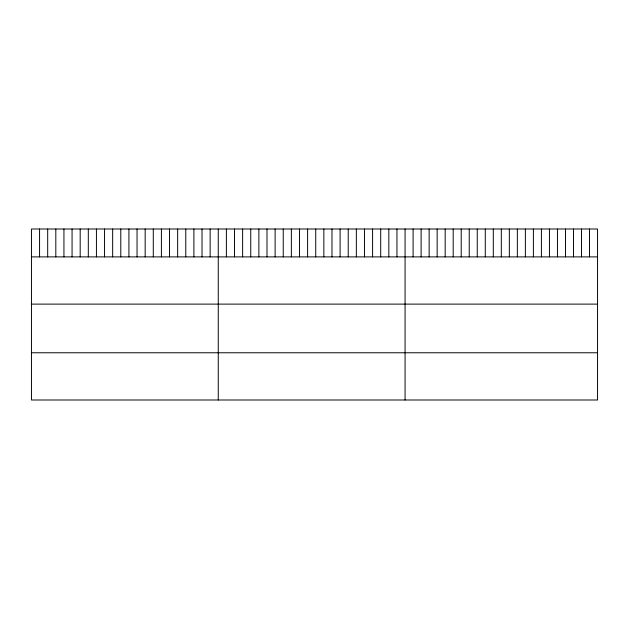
<?xml version="1.0" encoding="UTF-8"?>
<svg xmlns="http://www.w3.org/2000/svg" width="629" height="629" viewBox="0 0 629 629"><rect width="100%" height="100%" fill="white"/><g stroke="black" fill="none" stroke-linecap="round" stroke-linejoin="round"><path stroke-width="0.94" d="M597.55 256.891L597.55 399.997L31.45 399.997L31.45 229.003L597.55 229.003L597.55 256.891L31.45 256.891M31.45 304.114L597.55 304.114M31.45 352.767L597.55 352.767M589.53 229.003L589.53 256.891M581.51 229.003L581.51 256.891M573.491 229.003L573.491 256.891M565.471 229.003L565.471 256.891M557.451 229.003L557.451 256.891M549.431 229.003L549.431 256.891M541.412 229.003L541.412 256.891M533.392 229.003L533.392 256.891M525.372 229.003L525.372 256.891M517.352 229.003L517.352 256.891M509.333 229.003L509.333 256.891M501.313 229.003L501.313 256.891M493.293 229.003L493.293 256.891M485.274 229.003L485.274 256.891M477.254 229.003L477.254 256.891M469.234 229.003L469.234 256.891M461.214 229.003L461.214 256.891M453.195 229.003L453.195 256.891M445.175 229.003L445.175 256.891M437.155 229.003L437.155 256.891M429.135 229.003L429.135 256.891M421.115 229.003L421.115 256.891M413.096 229.003L413.096 256.891M405.076 229.003L405.076 399.997M396.954 229.003L396.954 256.891M388.832 229.003L388.832 256.891M380.71 229.003L380.71 256.891M372.588 229.003L372.588 256.891M364.466 229.003L364.466 256.891M356.344 229.003L356.344 256.891M348.222 229.003L348.222 256.891M340.1 229.003L340.1 256.891M331.978 229.003L331.978 256.891M323.856 229.003L323.856 256.891M315.734 229.003L315.734 256.891M307.605 229.003L307.605 256.891M299.483 229.003L299.483 256.891M291.361 229.003L291.361 256.891M283.239 229.003L283.239 256.891M275.117 229.003L275.117 256.891M266.995 229.003L266.995 256.891M258.873 229.003L258.873 256.891M250.751 229.003L250.751 256.891M242.629 229.003L242.629 256.891M234.507 229.003L234.507 256.891M226.385 229.003L226.385 256.891M218.263 229.003L218.263 399.997M210.141 229.003L210.141 256.891M202.019 229.003L202.019 256.891M193.897 229.003L193.897 256.891M185.775 229.003L185.775 256.891M177.653 229.003L177.653 256.891M169.531 229.003L169.531 256.891M161.409 229.003L161.409 256.891M153.287 229.003L153.287 256.891M145.165 229.003L145.165 256.891M137.043 229.003L137.043 256.891M128.921 229.003L128.921 256.891M120.792 229.003L120.792 256.891M112.67 229.003L112.67 256.891M104.548 229.003L104.548 256.891M96.426 229.003L96.426 256.891M88.304 229.003L88.304 256.891M80.182 229.003L80.182 256.891M72.06 229.003L72.06 256.891M63.938 229.003L63.938 256.891M55.816 229.003L55.816 256.891M47.694 229.003L47.694 256.891M39.572 229.003L39.572 256.891"/></g></svg>
